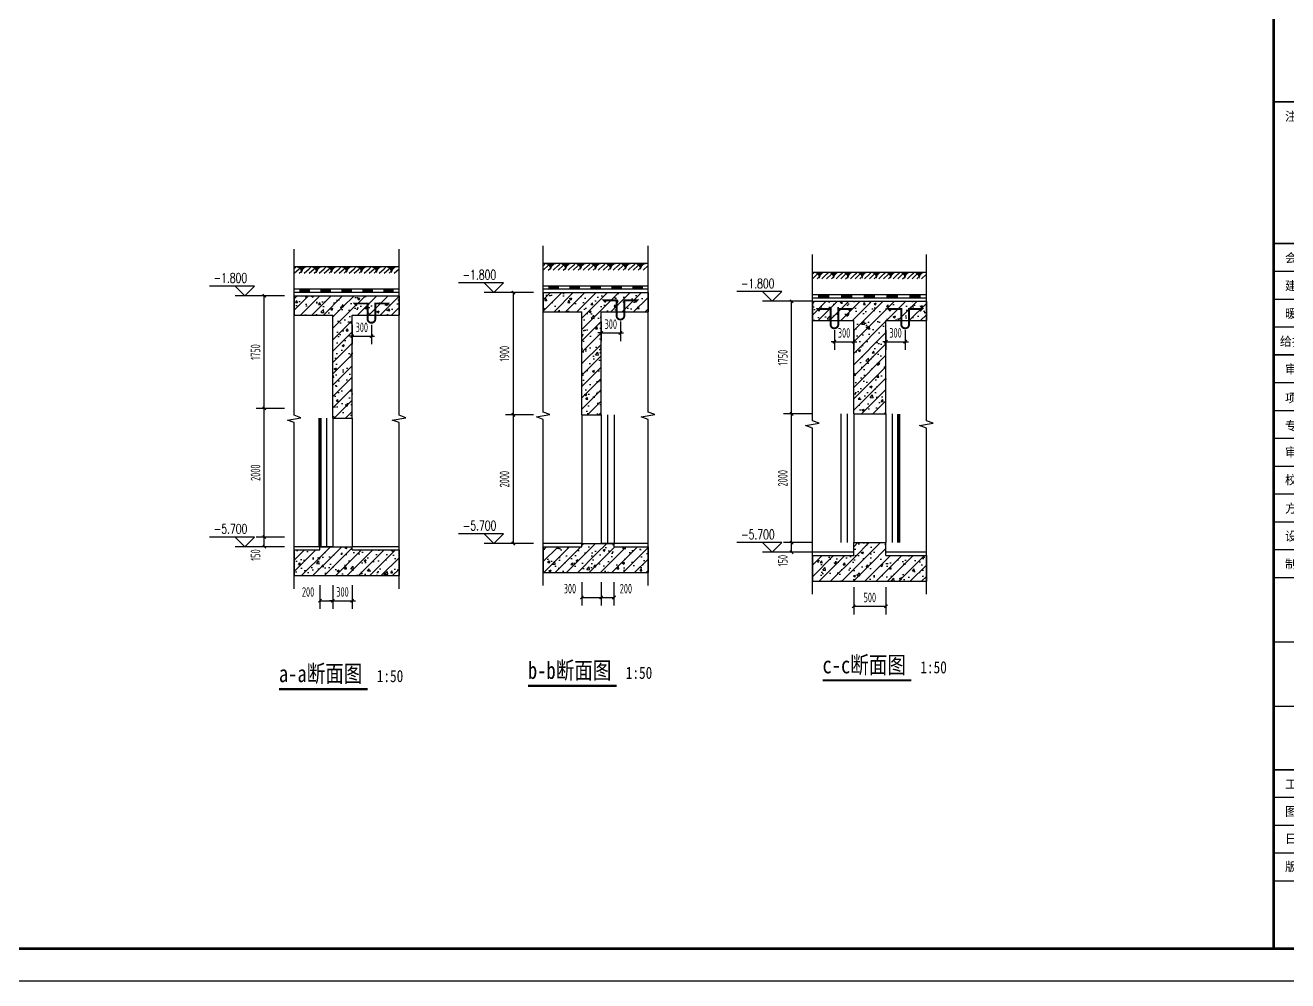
# Model space of a CAD drawing. Extents: x -473190 to 2138458, y -81875 to 2633646.
# Drawn here: x 1325107 to 1344730, y -81875 to -67025 of the extents above; entities that cross this region are included whole.
import ezdxf

# ---------------------------------------------------------------- set-up
doc = ezdxf.new("R2010")
doc.units = 0
doc.header["$LTSCALE"] = 1000
for name, color, linetype in [('A-面层', 151, 'Continuous'), ('A_PLAN_DETAIL_zx', 41, 'Continuous'), ('DIM_SYMB', 3, 'Continuous'), ('ECA_TK', 7, 'Continuous'), ('PUB_DIM', 3, 'Continuous'), ('PUB_HATCH', 8, 'Continuous'), ('PUB_TEXT', 7, 'Continuous'), ('RF-M', 4, 'Continuous'), ('RF-QT', 30, 'Continuous'), ('SURFACE', 6, 'Continuous'), ('tk', 7, 'Continuous'), ('TWT_DIM', 3, 'Continuous')]:
    doc.layers.add(name, color=color, linetype=linetype)
doc.styles.add('_TCH_DIM', font='SIMPLEX', dxfattribs={"bigfont": 'GBCBIG'})
doc.styles.add('_TCH_DIM_T3', font='tssdeng.shx', dxfattribs={"width": 0.564706, "bigfont": '@@@tssdchn.shx'})
doc.styles.add('SUNTXT', font='', dxfattribs={"height": 2.5})
doc.styles.add('TYDG_01', font='', dxfattribs={"width": 0.8})
doc.styles.get('SUNTXT').set_extended_font_data('SimSun')
doc.styles.get('TYDG_01').set_extended_font_data('SimSun')
doc.dimstyles.new('_TWT_ARCH&&50', dxfattribs={"dimtxt": 148.75, "dimasz": 50, "dimexe": 125, "dimexo": 150, "dimgap": 63.125, "dimtad": 1, "dimdec": 0, "dimzin": 0, "dimdsep": 46, "dimtxsty": '_TCH_DIM_T3', "dimblk": 'ARCHTICK', "dimcen": 0.09, "dimclrt": 7, "dimazin": 2, "dimtfac": 1, "dimtdec": 0, "dimtix": 1, "dimtmove": 2, "dimatfit": 3, "dimfxl": 0, "dimtolj": 1, "dimtzin": 0, "dimarcsym": 0})
pattern_1 = [(45, (-477544.96, -71625.69), (-88.388348, 88.388348), []), (50, (-477544.96, -71625.7), (358.63009, -31.376067), [37.5, -412.5]), (355, (-477544.96, -71625.7), (-69.37567, 376.09607), [30, -330]), (100.4514, (-477515.08, -71628.3), (289.25469, 344.71977), [31.870095, -350.571056]), (46.1842, (-477544.96, -71525.7), (533.62052, -82.75951), [56.25, -618.75]), (96.6356, (-477500.5, -71532.6), (467.33135, 487.05894), [47.80514, -525.8565]), (351.1842, (-477544.96, -71525.7), (467.33097, 487.0593), [45, -495]), (21, (-477494.96, -71550.7), (298.453526, -201.309445), [37.5, -412.5]), (326, (-477494.96, -71550.7), (121.657666, 362.57502), [30, -330]), (71.4514, (-477470.1, -71567.47), (420.111314, 161.26525), [31.870095, -350.571056]), (37.5, (-477544.96, -71625.69), (6.079928, 166.446927), [0, -326, 0, -335, 0, -331.25]), (7.5, (-477544.96, -71625.69), (131.534769, 197.205856), [0, -191, 0, -318.5, 0, -126.25]), (327.5, (-477656.46, -71625.69), (266.911218, -11.277436), [0, -125, 0, -390, 0, -517.5]), (317.5, (-477706.46, -71625.7), (291.593085, 50.05249), [0, -162.5, 0, -259, 0, -367.5])]

# ---------------------------------------------------------------- blocks, each defined once
blk = doc.blocks.new('10B_A1E图框')
blk.add_line((765, 184), (765, 584))
blk.add_line((765, 184), (765, 584))
blk.add_line((765, 184), (765, 584))
at = {"layer": 'ECA_TK'}
for p, q in [((765, 220.51), (831, 220.51)), ((765, 211.86), (831, 211.86)), ((765, 203.21), (831, 203.21)), ((765, 185.91), (831, 185.91)), ((765, 177.26), (831, 177.26)), ((765, 168.61), (831, 168.61)), ((765, 159.96), (831, 159.96)), ((765, 151.31), (831, 151.31)), ((765, 142.66), (831, 142.66)), ((765, 134.01), (831, 134.01)), ((765, 125.36), (831, 125.36)), ((765, 105.36), (831, 105.36)), ((765, 85.36), (831, 85.36)), ((831, 56.92), (765, 56.92)), ((831, 48.27), (765, 48.27)), ((831, 39.62), (765, 39.62)), ((831, 30.97), (765, 30.97))]:
    blk.add_line(p, q, dxfattribs=at)
blk.add_lwpolyline([(0, 0), (841, 0), (841, 594), (0, 594)], close=True, dxfattribs=at)
at = {"layer": 'ECA_TK', "const_width": 0.8}
blk.add_lwpolyline([(831, 10), (831, 584), (18, 584), (18, 10)], close=True, dxfattribs=at)
at = {"layer": 'ECA_TK'}
for points, const_width in [([(765, 10), (765, 584)], 0.8), ([(765, 273.16), (831, 273.16)], 0.5), ([(765, 229.16), (831, 229.16)], 0.5), ([(765, 194.56), (831, 194.56)], 0.5), ([(831, 65.57), (765, 65.57)], 0.5)]:
    blk.add_lwpolyline(points, dxfattribs=dict(at, const_width=const_width))
at = {"layer": 'ECA_TK', "linetype": 'Continuous', "style": 'SUNTXT'}
for s, height, p in [('注册建筑师/注册结构师   资质章', 2.7342, (768.5, 267.3)), ('会签', 2.734, (768.5, 223.3)), ('建筑', 2.734, (768.5, 214.65)), ('暖通', 2.734, (768.5, 206)), ('给排水', 2.734, (766.9, 197.35)), ('审    定', 2.734, (768.5, 188.7)), ('项目负责', 2.734, (768.5, 179.74)), ('专业负责', 2.734, (768.5, 171.09)), ('审    核', 2.734, (768.5, 162.93)), ('校    核', 2.734, (768.5, 154.28)), ('方案设计', 2.734, (768.5, 145.45)), ('设    计', 2.734, (768.5, 136.8)), ('制    图', 2.734, (768.5, 128.15)), ('工号', 2.734, (768.5, 59.71)), ('图号', 2.734, (768.5, 51.23)), ('日期', 2.734, (768.5, 42.72)), ('版本', 2.734, (768.5, 34.07))]:
    blk.add_text(s, height=height, dxfattribs=at).set_placement(p)
blk = doc.blocks.new('_ArchTick')
at = {"color": 0, "linetype": 'ByBlock', "const_width": 0.4}
blk.add_lwpolyline([(-0.5, -0.5), (0.5, 0.5)], dxfattribs=at)
blk = doc.blocks.new('*D1782')
at = {"layer": 'Defpoints', "color": 0, "transparency": 16777216}
for p in [(1338484, -71615), (1338784, -71615), (1338784, -71943)]:
    blk.add_point(p, dxfattribs=at)
at = {"layer": 'TWT_DIM', "color": 0, "lineweight": -2, "transparency": 16777216}
for p, q in [((1338484, -71765), (1338484, -72068)), ((1338784, -71765), (1338784, -72068)), ((1338484, -71943), (1338434, -71943)), ((1338484, -71943), (1338784, -71943)), ((1338784, -71943), (1338834, -71943))]:
    blk.add_line(p, q, dxfattribs=at)
at = {"layer": 'TWT_DIM', "color": 0, "lineweight": -2, "transparency": 16777216, "xscale": 50, "yscale": 50, "zscale": 50}
blk.add_blockref('_ArchTick', (1338484, -71943), dxfattribs=at)
at = {"layer": 'TWT_DIM', "color": 0, "lineweight": -2, "transparency": 16777216, "xscale": 50, "yscale": 50, "zscale": 50, "rotation": 180}
blk.add_blockref('_ArchTick', (1338784, -71943), dxfattribs=at)
at = {"layer": 'TWT_DIM', "color": 7, "transparency": 16777216, "insert": (1338634, -71806), "char_height": 148.8, "attachment_point": 5, "style": '_TCH_DIM_T3'}
blk.add_mtext('\\A1;300', dxfattribs=at)
blk = doc.blocks.new('*D2399')
at = {"layer": 'Defpoints', "color": 0, "transparency": 16777216}
for p in [(1337984, -75609), (1338484, -75609), (1338484, -76055)]:
    blk.add_point(p, dxfattribs=at)
at = {"layer": 'TWT_DIM', "color": 0, "lineweight": -2, "transparency": 16777216}
for p, q in [((1337984, -75759), (1337984, -76180)), ((1338484, -75759), (1338484, -76180)), ((1337984, -76055), (1338484, -76055))]:
    blk.add_line(p, q, dxfattribs=at)
at = {"layer": 'TWT_DIM', "color": 0, "lineweight": -2, "transparency": 16777216, "xscale": 50, "yscale": 50, "zscale": 50, "rotation": 180}
blk.add_blockref('_ArchTick', (1337984, -76055), dxfattribs=at)
at = {"layer": 'TWT_DIM', "color": 0, "lineweight": -2, "transparency": 16777216, "xscale": 50, "yscale": 50, "zscale": 50}
blk.add_blockref('_ArchTick', (1338484, -76055), dxfattribs=at)
at = {"layer": 'TWT_DIM', "color": 7, "transparency": 16777216, "insert": (1338234, -75918), "char_height": 148.8, "attachment_point": 5, "style": '_TCH_DIM_T3'}
blk.add_mtext('\\A1;500', dxfattribs=at)
blk = doc.blocks.new('*D2400')
at = {"layer": 'Defpoints', "color": 0, "transparency": 16777216}
for p in [(1337019, -75065), (1337484, -75065), (1337484, -75215)]:
    blk.add_point(p, dxfattribs=at)
at = {"layer": 'TWT_DIM', "color": 0, "lineweight": -2, "transparency": 16777216}
for p, q in [((1337334, -75065), (1336894, -75065)), ((1337019, -75215), (1337019, -75065)), ((1337334, -75215), (1336894, -75215))]:
    blk.add_line(p, q, dxfattribs=at)
at = {"layer": 'TWT_DIM', "color": 0, "lineweight": -2, "transparency": 16777216, "xscale": 50, "yscale": 50, "zscale": 50}
for p, rotation in [((1337019, -75065), 90), ((1337019, -75215), 270)]:
    blk.add_blockref('_ArchTick', p, dxfattribs=dict(at, rotation=rotation))
at = {"layer": 'TWT_DIM', "color": 7, "transparency": 16777216, "insert": (1336882, -75346), "char_height": 148.8, "attachment_point": 5, "rotation": 90, "style": '_TCH_DIM_T3'}
blk.add_mtext('\\A1;150', dxfattribs=at)
blk = doc.blocks.new('*D2401')
at = {"layer": 'Defpoints', "color": 0, "transparency": 16777216}
for p in [(1337019, -73065), (1337484, -73065), (1337484, -75065)]:
    blk.add_point(p, dxfattribs=at)
at = {"layer": 'TWT_DIM', "color": 0, "lineweight": -2, "transparency": 16777216}
for p, q in [((1337334, -73065), (1336894, -73065)), ((1337019, -75065), (1337019, -73065)), ((1337334, -75065), (1336894, -75065))]:
    blk.add_line(p, q, dxfattribs=at)
at = {"layer": 'TWT_DIM', "color": 0, "lineweight": -2, "transparency": 16777216, "xscale": 50, "yscale": 50, "zscale": 50}
for p, rotation in [((1337019, -73065), 90), ((1337019, -75065), 270)]:
    blk.add_blockref('_ArchTick', p, dxfattribs=dict(at, rotation=rotation))
at = {"layer": 'TWT_DIM', "color": 7, "transparency": 16777216, "insert": (1336882, -74065), "char_height": 148.8, "attachment_point": 5, "rotation": 90, "style": '_TCH_DIM_T3'}
blk.add_mtext('\\A1;2000', dxfattribs=at)
blk = doc.blocks.new('*D2402')
at = {"layer": 'Defpoints', "color": 0, "transparency": 16777216}
for p in [(1337019, -71315), (1337484, -71315), (1337484, -73065)]:
    blk.add_point(p, dxfattribs=at)
at = {"layer": 'TWT_DIM', "color": 0, "lineweight": -2, "transparency": 16777216}
for p, q in [((1337334, -71315), (1336894, -71315)), ((1337019, -73065), (1337019, -71315)), ((1337334, -73065), (1336894, -73065))]:
    blk.add_line(p, q, dxfattribs=at)
at = {"layer": 'TWT_DIM', "color": 0, "lineweight": -2, "transparency": 16777216, "xscale": 50, "yscale": 50, "zscale": 50}
for p, rotation in [((1337019, -71315), 90), ((1337019, -73065), 270)]:
    blk.add_blockref('_ArchTick', p, dxfattribs=dict(at, rotation=rotation))
at = {"layer": 'TWT_DIM', "color": 7, "transparency": 16777216, "insert": (1336882, -72190), "char_height": 148.8, "attachment_point": 5, "rotation": 90, "style": '_TCH_DIM_T3'}
blk.add_mtext('\\A1;1750', dxfattribs=at)
blk = doc.blocks.new('*D2403')
at = {"layer": 'Defpoints', "color": 0, "transparency": 16777216}
for p in [(1337684, -71615), (1337984, -71615), (1337984, -71943)]:
    blk.add_point(p, dxfattribs=at)
at = {"layer": 'TWT_DIM', "color": 0, "lineweight": -2, "transparency": 16777216}
for p, q in [((1337684, -71765), (1337684, -72068)), ((1337984, -71765), (1337984, -72068)), ((1337684, -71943), (1337634, -71943)), ((1337684, -71943), (1337984, -71943)), ((1337984, -71943), (1338034, -71943))]:
    blk.add_line(p, q, dxfattribs=at)
at = {"layer": 'TWT_DIM', "color": 0, "lineweight": -2, "transparency": 16777216, "xscale": 50, "yscale": 50, "zscale": 50}
blk.add_blockref('_ArchTick', (1337684, -71943), dxfattribs=at)
at = {"layer": 'TWT_DIM', "color": 0, "lineweight": -2, "transparency": 16777216, "xscale": 50, "yscale": 50, "zscale": 50, "rotation": 180}
blk.add_blockref('_ArchTick', (1337984, -71943), dxfattribs=at)
at = {"layer": 'TWT_DIM', "color": 7, "transparency": 16777216, "insert": (1337834, -71806), "char_height": 148.8, "attachment_point": 5, "style": '_TCH_DIM_T3'}
blk.add_mtext('\\A1;300', dxfattribs=at)
blk = doc.blocks.new('*D2404')
at = {"layer": 'Defpoints', "color": 0, "transparency": 16777216}
for p in [(1333758, -75529), (1334058, -75529), (1334058, -75919)]:
    blk.add_point(p, dxfattribs=at)
at = {"layer": 'TWT_DIM', "color": 0, "lineweight": -2, "transparency": 16777216}
for p, q in [((1333758, -75679), (1333758, -76044)), ((1334058, -75679), (1334058, -76044)), ((1333758, -75919), (1334058, -75919))]:
    blk.add_line(p, q, dxfattribs=at)
at = {"layer": 'TWT_DIM', "color": 0, "lineweight": -2, "transparency": 16777216, "xscale": 50, "yscale": 50, "zscale": 50, "rotation": 180}
blk.add_blockref('_ArchTick', (1333758, -75919), dxfattribs=at)
at = {"layer": 'TWT_DIM', "color": 0, "lineweight": -2, "transparency": 16777216, "xscale": 50, "yscale": 50, "zscale": 50}
blk.add_blockref('_ArchTick', (1334058, -75919), dxfattribs=at)
at = {"layer": 'TWT_DIM', "color": 7, "transparency": 16777216, "insert": (1333573, -75781), "char_height": 148.8, "attachment_point": 5, "style": '_TCH_DIM_T3'}
blk.add_mtext('\\A1;300', dxfattribs=at)
blk = doc.blocks.new('*D2405')
at = {"layer": 'Defpoints', "color": 0, "transparency": 16777216}
for p in [(1334058, -75529), (1334258, -75529), (1334258, -75919)]:
    blk.add_point(p, dxfattribs=at)
at = {"layer": 'TWT_DIM', "color": 0, "lineweight": -2, "transparency": 16777216}
for p, q in [((1334058, -75679), (1334058, -76044)), ((1334258, -75679), (1334258, -76044)), ((1334058, -75919), (1334258, -75919))]:
    blk.add_line(p, q, dxfattribs=at)
at = {"layer": 'TWT_DIM', "color": 0, "lineweight": -2, "transparency": 16777216, "xscale": 50, "yscale": 50, "zscale": 50, "rotation": 180}
blk.add_blockref('_ArchTick', (1334058, -75919), dxfattribs=at)
at = {"layer": 'TWT_DIM', "color": 0, "lineweight": -2, "transparency": 16777216, "xscale": 50, "yscale": 50, "zscale": 50}
blk.add_blockref('_ArchTick', (1334258, -75919), dxfattribs=at)
at = {"layer": 'TWT_DIM', "color": 7, "transparency": 16777216, "insert": (1334443, -75781), "char_height": 148.8, "attachment_point": 5, "style": '_TCH_DIM_T3'}
blk.add_mtext('\\A1;200', dxfattribs=at)
blk = doc.blocks.new('*D2406')
at = {"layer": 'Defpoints', "color": 0, "transparency": 16777216}
for p in [(1332694, -73079), (1333158, -73079), (1333158, -75079)]:
    blk.add_point(p, dxfattribs=at)
at = {"layer": 'TWT_DIM', "color": 0, "lineweight": -2, "transparency": 16777216}
for p, q in [((1333008, -73079), (1332569, -73079)), ((1332694, -75079), (1332694, -73079)), ((1333008, -75079), (1332569, -75079))]:
    blk.add_line(p, q, dxfattribs=at)
at = {"layer": 'TWT_DIM', "color": 0, "lineweight": -2, "transparency": 16777216, "xscale": 50, "yscale": 50, "zscale": 50}
for p, rotation in [((1332694, -73079), 90), ((1332694, -75079), 270)]:
    blk.add_blockref('_ArchTick', p, dxfattribs=dict(at, rotation=rotation))
at = {"layer": 'TWT_DIM', "color": 7, "transparency": 16777216, "insert": (1332556, -74079), "char_height": 148.8, "attachment_point": 5, "rotation": 90, "style": '_TCH_DIM_T3'}
blk.add_mtext('\\A1;2000', dxfattribs=at)
blk = doc.blocks.new('*D2407')
at = {"layer": 'Defpoints', "color": 0, "transparency": 16777216}
for p in [(1332694, -71179), (1333158, -71179), (1333158, -73079)]:
    blk.add_point(p, dxfattribs=at)
at = {"layer": 'TWT_DIM', "color": 0, "lineweight": -2, "transparency": 16777216}
for p, q in [((1333008, -71179), (1332569, -71179)), ((1332694, -73079), (1332694, -71179)), ((1333008, -73079), (1332569, -73079))]:
    blk.add_line(p, q, dxfattribs=at)
at = {"layer": 'TWT_DIM', "color": 0, "lineweight": -2, "transparency": 16777216, "xscale": 50, "yscale": 50, "zscale": 50}
for p, rotation in [((1332694, -71179), 90), ((1332694, -73079), 270)]:
    blk.add_blockref('_ArchTick', p, dxfattribs=dict(at, rotation=rotation))
at = {"layer": 'TWT_DIM', "color": 7, "transparency": 16777216, "insert": (1332556, -72129), "char_height": 148.8, "attachment_point": 5, "rotation": 90, "style": '_TCH_DIM_T3'}
blk.add_mtext('\\A1;1900', dxfattribs=at)
blk = doc.blocks.new('*D2408')
at = {"layer": 'Defpoints', "color": 0, "transparency": 16777216}
for p in [(1334058, -71479), (1334358, -71479), (1334358, -71807)]:
    blk.add_point(p, dxfattribs=at)
at = {"layer": 'TWT_DIM', "color": 0, "lineweight": -2, "transparency": 16777216}
for p, q in [((1334058, -71807), (1334008, -71807)), ((1334058, -71629), (1334058, -71932)), ((1334058, -71807), (1334358, -71807)), ((1334358, -71629), (1334358, -71932)), ((1334358, -71807), (1334408, -71807))]:
    blk.add_line(p, q, dxfattribs=at)
at = {"layer": 'TWT_DIM', "color": 0, "lineweight": -2, "transparency": 16777216, "xscale": 50, "yscale": 50, "zscale": 50}
blk.add_blockref('_ArchTick', (1334058, -71807), dxfattribs=at)
at = {"layer": 'TWT_DIM', "color": 0, "lineweight": -2, "transparency": 16777216, "xscale": 50, "yscale": 50, "zscale": 50, "rotation": 180}
blk.add_blockref('_ArchTick', (1334358, -71807), dxfattribs=at)
at = {"layer": 'TWT_DIM', "color": 7, "transparency": 16777216, "insert": (1334208, -71670), "char_height": 148.8, "attachment_point": 5, "style": '_TCH_DIM_T3'}
blk.add_mtext('\\A1;300', dxfattribs=at)
blk = doc.blocks.new('*D2409')
at = {"layer": 'Defpoints', "color": 0, "transparency": 16777216}
for p in [(1329688, -75579), (1329888, -75579), (1329888, -75969)]:
    blk.add_point(p, dxfattribs=at)
at = {"layer": 'TWT_DIM', "color": 0, "lineweight": -2, "transparency": 16777216}
for p, q in [((1329688, -75729), (1329688, -76094)), ((1329888, -75729), (1329888, -76094)), ((1329688, -75969), (1329888, -75969))]:
    blk.add_line(p, q, dxfattribs=at)
at = {"layer": 'TWT_DIM', "color": 0, "lineweight": -2, "transparency": 16777216, "xscale": 50, "yscale": 50, "zscale": 50, "rotation": 180}
blk.add_blockref('_ArchTick', (1329688, -75969), dxfattribs=at)
at = {"layer": 'TWT_DIM', "color": 0, "lineweight": -2, "transparency": 16777216, "xscale": 50, "yscale": 50, "zscale": 50}
blk.add_blockref('_ArchTick', (1329888, -75969), dxfattribs=at)
at = {"layer": 'TWT_DIM', "color": 7, "transparency": 16777216, "insert": (1329503, -75832), "char_height": 148.8, "attachment_point": 5, "style": '_TCH_DIM_T3'}
blk.add_mtext('\\A1;200', dxfattribs=at)
blk = doc.blocks.new('*D2410')
at = {"layer": 'Defpoints', "color": 0, "transparency": 16777216}
for p in [(1329888, -75579), (1330188, -75579), (1330188, -75969)]:
    blk.add_point(p, dxfattribs=at)
at = {"layer": 'TWT_DIM', "color": 0, "lineweight": -2, "transparency": 16777216}
for p, q in [((1329888, -75729), (1329888, -76094)), ((1330188, -75729), (1330188, -76094)), ((1329888, -75969), (1329838, -75969)), ((1329888, -75969), (1330188, -75969)), ((1330188, -75969), (1330238, -75969))]:
    blk.add_line(p, q, dxfattribs=at)
at = {"layer": 'TWT_DIM', "color": 0, "lineweight": -2, "transparency": 16777216, "xscale": 50, "yscale": 50, "zscale": 50}
blk.add_blockref('_ArchTick', (1329888, -75969), dxfattribs=at)
at = {"layer": 'TWT_DIM', "color": 0, "lineweight": -2, "transparency": 16777216, "xscale": 50, "yscale": 50, "zscale": 50, "rotation": 180}
blk.add_blockref('_ArchTick', (1330188, -75969), dxfattribs=at)
at = {"layer": 'TWT_DIM', "color": 7, "transparency": 16777216, "insert": (1330038, -75832), "char_height": 148.8, "attachment_point": 5, "style": '_TCH_DIM_T3'}
blk.add_mtext('\\A1;300', dxfattribs=at)
blk = doc.blocks.new('*D2411')
at = {"layer": 'Defpoints', "color": 0, "transparency": 16777216}
for p in [(1328823, -74979), (1329288, -74979), (1329288, -75129)]:
    blk.add_point(p, dxfattribs=at)
at = {"layer": 'TWT_DIM', "color": 0, "lineweight": -2, "transparency": 16777216}
for p, q in [((1329138, -74979), (1328698, -74979)), ((1329138, -75129), (1328698, -75129)), ((1328823, -75129), (1328823, -74979))]:
    blk.add_line(p, q, dxfattribs=at)
at = {"layer": 'TWT_DIM', "color": 0, "lineweight": -2, "transparency": 16777216, "xscale": 50, "yscale": 50, "zscale": 50}
for p, rotation in [((1328823, -74979), 90), ((1328823, -75129), 270)]:
    blk.add_blockref('_ArchTick', p, dxfattribs=dict(at, rotation=rotation))
at = {"layer": 'TWT_DIM', "color": 7, "transparency": 16777216, "insert": (1328686, -75259), "char_height": 148.8, "attachment_point": 5, "rotation": 90, "style": '_TCH_DIM_T3'}
blk.add_mtext('\\A1;150', dxfattribs=at)
blk = doc.blocks.new('*D2412')
at = {"layer": 'Defpoints', "color": 0, "transparency": 16777216}
for p in [(1328823, -72979), (1329288, -72979), (1329288, -74979)]:
    blk.add_point(p, dxfattribs=at)
at = {"layer": 'TWT_DIM', "color": 0, "lineweight": -2, "transparency": 16777216}
for p, q in [((1329138, -72979), (1328698, -72979)), ((1328823, -74979), (1328823, -72979)), ((1329138, -74979), (1328698, -74979))]:
    blk.add_line(p, q, dxfattribs=at)
at = {"layer": 'TWT_DIM', "color": 0, "lineweight": -2, "transparency": 16777216, "xscale": 50, "yscale": 50, "zscale": 50}
for p, rotation in [((1328823, -72979), 90), ((1328823, -74979), 270)]:
    blk.add_blockref('_ArchTick', p, dxfattribs=dict(at, rotation=rotation))
at = {"layer": 'TWT_DIM', "color": 7, "transparency": 16777216, "insert": (1328686, -73979), "char_height": 148.8, "attachment_point": 5, "rotation": 90, "style": '_TCH_DIM_T3'}
blk.add_mtext('\\A1;2000', dxfattribs=at)
blk = doc.blocks.new('*D2413')
at = {"layer": 'Defpoints', "color": 0, "transparency": 16777216}
for p in [(1328823, -71229), (1329288, -71229), (1329288, -72979)]:
    blk.add_point(p, dxfattribs=at)
at = {"layer": 'TWT_DIM', "color": 0, "lineweight": -2, "transparency": 16777216}
for p, q in [((1329138, -71229), (1328698, -71229)), ((1328823, -72979), (1328823, -71229)), ((1329138, -72979), (1328698, -72979))]:
    blk.add_line(p, q, dxfattribs=at)
at = {"layer": 'TWT_DIM', "color": 0, "lineweight": -2, "transparency": 16777216, "xscale": 50, "yscale": 50, "zscale": 50}
for p, rotation in [((1328823, -71229), 90), ((1328823, -72979), 270)]:
    blk.add_blockref('_ArchTick', p, dxfattribs=dict(at, rotation=rotation))
at = {"layer": 'TWT_DIM', "color": 7, "transparency": 16777216, "insert": (1328686, -72104), "char_height": 148.8, "attachment_point": 5, "rotation": 90, "style": '_TCH_DIM_T3'}
blk.add_mtext('\\A1;1750', dxfattribs=at)
blk = doc.blocks.new('*D2414')
at = {"layer": 'Defpoints', "color": 0, "transparency": 16777216}
for p in [(1330188, -71529), (1330488, -71529), (1330488, -71857)]:
    blk.add_point(p, dxfattribs=at)
at = {"layer": 'TWT_DIM', "color": 0, "lineweight": -2, "transparency": 16777216}
for p, q in [((1330188, -71679), (1330188, -71982)), ((1330488, -71679), (1330488, -71982)), ((1330188, -71857), (1330138, -71857)), ((1330188, -71857), (1330488, -71857)), ((1330488, -71857), (1330538, -71857))]:
    blk.add_line(p, q, dxfattribs=at)
at = {"layer": 'TWT_DIM', "color": 0, "lineweight": -2, "transparency": 16777216, "xscale": 50, "yscale": 50, "zscale": 50}
blk.add_blockref('_ArchTick', (1330188, -71857), dxfattribs=at)
at = {"layer": 'TWT_DIM', "color": 0, "lineweight": -2, "transparency": 16777216, "xscale": 50, "yscale": 50, "zscale": 50, "rotation": 180}
blk.add_blockref('_ArchTick', (1330488, -71857), dxfattribs=at)
at = {"layer": 'TWT_DIM', "color": 7, "transparency": 16777216, "insert": (1330338, -71720), "char_height": 148.8, "attachment_point": 5, "style": '_TCH_DIM_T3'}
blk.add_mtext('\\A1;300', dxfattribs=at)
blk = doc.blocks.new('$LinePat$自然土壤')
at = {"color": 0}
for p, q in [((0, -90), (71, -19)), ((0, -300), (211, -89)), ((210, -300), (286, -224)), ((420, -300), (630, -90))]:
    blk.add_line(p, q, dxfattribs=at)
for points in [[(0, 0), (630, 0), (168, -45), (462, -45)], [(168, -45), (462, -45), (252, -132), (378, -132)], [(252, -132), (378, -132), (315, -300)]]:
    blk.add_solid(points, dxfattribs=at)
blk = doc.blocks.new('$LinePat$防水层2')
at = {"color": 0}
blk.add_line((0, 0), (600, 0), dxfattribs=at)
blk.add_solid([(150, 0), (450, 0), (150, -100), (450, -100)], dxfattribs=at)

msp = doc.modelspace()

# ---------------------------------------------------------------- hatches: boundary and pattern name
at = {"layer": 'PUB_HATCH'}
h = msp.add_hatch(dxfattribs=at)
h.set_pattern_fill('钢筋混凝土', color=256, scale=50, style=0)
h.set_pattern_definition(pattern_1)
h.paths.add_polyline_path([(1329287.7, -71528.7), (1329887.7, -71528.7), (1330037.7, -71428.7), (1330037.7, -71228.7), (1329287.7, -71228.7)])
h = msp.add_hatch(dxfattribs=at)
h.set_pattern_fill('钢筋混凝土', color=256, scale=50, style=0)
h.set_pattern_definition(pattern_1)
h.paths.add_polyline_path([(1330037.7, -71428.7), (1330187.7, -71528.7), (1330917.3, -71528.7), (1330917.3, -71228.7), (1330037.7, -71228.7)])
h = msp.add_hatch(dxfattribs=at)
h.set_pattern_fill('钢筋混凝土', color=256, scale=50, style=0)
h.set_pattern_definition(pattern_1)
h.paths.add_polyline_path([(1333158.1, -71478.6), (1333758.1, -71478.6), (1333958.1, -71378.6), (1334058.1, -71178.6), (1333158.1, -71178.6)])
h = msp.add_hatch(dxfattribs=at)
h.set_pattern_fill('钢筋混凝土', color=256, scale=50, style=0)
h.set_pattern_definition(pattern_1)
h.paths.add_polyline_path([(1333958.1, -71378.6), (1334058.1, -71478.6), (1334787.7, -71478.6), (1334787.7, -71178.6), (1334058.1, -71178.6)])
h = msp.add_hatch(dxfattribs=at)
h.set_pattern_fill('钢筋混凝土', color=256, scale=50, style=0)
h.set_pattern_definition(pattern_1)
h.paths.add_polyline_path([(1330187.7, -73128.7), (1330187.7, -71528.7), (1330037.7, -71428.7), (1329887.7, -71528.7), (1329887.7, -73128.7)])
h = msp.add_hatch(dxfattribs=at)
h.set_pattern_fill('钢筋混凝土', color=256, scale=50, style=0)
h.set_pattern_definition(pattern_1)
h.paths.add_polyline_path([(1334058.1, -73078.6), (1334058.1, -71478.6), (1333958.1, -71378.6), (1333758.1, -71478.6), (1333758.1, -73078.6)])
h = msp.add_hatch(dxfattribs=at)
h.set_pattern_fill('钢筋混凝土', color=256, scale=50, style=0)
h.set_pattern_definition(pattern_1)
h.paths.add_polyline_path([(1337341.5, -71614.8), (1337984, -71614.8), (1338234, -71514.8), (1338234, -71314.8), (1337341.5, -71314.8)])
h = msp.add_hatch(dxfattribs=at)
h.set_pattern_fill('钢筋混凝土', color=256, scale=50, style=0)
h.set_pattern_definition(pattern_1)
h.paths.add_polyline_path([(1338234, -71514.8), (1338484, -71614.8), (1339113.6, -71614.8), (1339113.6, -71314.8), (1338234, -71314.8)])
h = msp.add_hatch(dxfattribs=at)
h.set_pattern_fill('钢筋混凝土', color=256, scale=50, style=0)
h.set_pattern_definition(pattern_1)
h.paths.add_polyline_path([(1338484, -73064.8), (1338484, -71614.8), (1338234, -71514.8), (1337984, -71614.8), (1337984, -73064.8)])
h = msp.add_hatch(dxfattribs=at)
h.set_pattern_fill('钢筋混凝土', color=256, scale=50, style=0)
h.set_pattern_definition(pattern_1)
h.paths.add_polyline_path([(1329954.4, -75312), (1330187.7, -75178.7), (1330187.7, -75128.7), (1329687.7, -75128.7), (1329687.7, -75178.7)])
h = msp.add_hatch(dxfattribs=at)
h.set_pattern_fill('钢筋混凝土', color=256, scale=50, style=0)
h.set_pattern_definition(pattern_1)
h.paths.add_polyline_path([(1333158.1, -75528.6), (1334058.1, -75528.6), (1334024.8, -75262), (1333758.1, -75128.6), (1333158.1, -75128.6)])
h = msp.add_hatch(dxfattribs=at)
h.set_pattern_fill('钢筋混凝土', color=256, scale=50, style=0)
h.set_pattern_definition(pattern_1)
h.paths.add_polyline_path([(1334024.8, -75262), (1334258.1, -75128.6), (1334258.1, -75078.6), (1333758.1, -75078.6), (1333758.1, -75128.6)])
h = msp.add_hatch(dxfattribs=at)
h.set_pattern_fill('钢筋混凝土', color=256, scale=50, style=0)
h.set_pattern_definition(pattern_1)
h.paths.add_polyline_path([(1334024.8, -75262), (1334058.1, -75528.6), (1334787.7, -75528.6), (1334787.7, -75128.6), (1334258.1, -75128.6)])
h = msp.add_hatch(dxfattribs=at)
h.set_pattern_fill('钢筋混凝土', color=256, scale=50, style=0)
h.set_pattern_definition(pattern_1)
h.paths.add_polyline_path([(1338234, -75398.1), (1338484, -75264.8), (1338484, -75064.8), (1337984, -75064.8), (1337984, -75264.8)])
h = msp.add_hatch(dxfattribs=at)
h.set_pattern_fill('钢筋混凝土', color=256, scale=50, style=0)
h.set_pattern_definition(pattern_1)
h.paths.add_polyline_path([(1329287.7, -75578.7), (1329987.7, -75578.7), (1329954.4, -75312), (1329687.7, -75178.7), (1329287.7, -75178.7)])
h = msp.add_hatch(dxfattribs=at)
h.set_pattern_fill('钢筋混凝土', color=256, scale=50, style=0)
h.set_pattern_definition(pattern_1)
h.paths.add_polyline_path([(1329954.4, -75312), (1329987.7, -75578.7), (1330917.3, -75578.7), (1330917.3, -75178.7), (1330187.7, -75178.7)])
h = msp.add_hatch(dxfattribs=at)
h.set_pattern_fill('钢筋混凝土', color=256, scale=50, style=0)
h.set_pattern_definition(pattern_1)
h.paths.add_polyline_path([(1337341.5, -75664.8), (1338234, -75664.8), (1338234, -75398.1), (1337984, -75264.8), (1337341.5, -75264.8)])
h = msp.add_hatch(dxfattribs=at)
h.set_pattern_fill('钢筋混凝土', color=256, scale=50, style=0)
h.set_pattern_definition(pattern_1)
h.paths.add_polyline_path([(1338234, -75398.1), (1338234, -75664.8), (1339113.6, -75664.8), (1339113.6, -75264.8), (1338484, -75264.8)])

# ---------------------------------------------------------------- linework, layer by layer
at = {"layer": 'A-面层'}
for points in [[(1329887.7, -75128.7), (1329287.7, -75128.7)], [(1330917.3, -75128.7), (1330187.7, -75128.7)], [(1333758.1, -75078.6), (1333158.1, -75078.6)], [(1334787.7, -75078.6), (1334058.1, -75078.6)], [(1337984, -75214.8), (1337341.5, -75214.8)], [(1339113.6, -75214.8), (1338484, -75214.8)]]:
    msp.add_lwpolyline(points, dxfattribs=at)
at = {"layer": 'A_PLAN_DETAIL_zx', "const_width": 30}
for points in [[(1330715.5, -71381.9), (1330747.7, -71348.7), (1330547.7, -71348.7), (1330547.7, -71588.7, -1), (1330427.7, -71588.7), (1330427.7, -71348.7), (1330227.7, -71348.7), (1330259.8, -71381.9)], [(1334585.9, -71331.9), (1334618.1, -71298.6), (1334418.1, -71298.6), (1334418.1, -71538.6, -1), (1334298.1, -71538.6), (1334298.1, -71298.6), (1334098.1, -71298.6), (1334130.2, -71331.9)], [(1337911.8, -71468), (1337944, -71434.8), (1337744, -71434.8), (1337744, -71674.8, -1), (1337624, -71674.8), (1337624, -71434.8), (1337424, -71434.8), (1337456.1, -71468)], [(1339011.8, -71468), (1339044, -71434.8), (1338844, -71434.8), (1338844, -71674.8, -1), (1338724, -71674.8), (1338724, -71434.8), (1338524, -71434.8), (1338556.1, -71468)]]:
    msp.add_lwpolyline(points, format="xyb", dxfattribs=at)
at = {"layer": 'DIM_SYMB'}
for points in [[(1329287.7, -75782.9), (1329287.7, -73199.4), (1329182.7, -73161.2), (1329392.7, -73124.2), (1329287.7, -73086.9), (1329287.7, -70503.5)], [(1330917.3, -75782.9), (1330917.3, -73199.4), (1330812.3, -73161.2), (1331022.3, -73124.2), (1330917.3, -73086.9), (1330917.3, -70503.5)], [(1333158.1, -75732.8), (1333158.1, -73149.4), (1333053.1, -73111.2), (1333263.1, -73074.1), (1333158.1, -73036.9), (1333158.1, -70453.4)], [(1334787.7, -75732.8), (1334787.7, -73149.4), (1334682.7, -73111.2), (1334892.7, -73074.1), (1334787.7, -73036.9), (1334787.7, -70453.4)], [(1337341.5, -75869), (1337341.5, -73285.5), (1337236.5, -73247.3), (1337446.5, -73210.3), (1337341.5, -73173), (1337341.5, -70589.6)], [(1339113.6, -75869), (1339113.6, -73285.5), (1339008.6, -73247.3), (1339218.6, -73210.3), (1339113.6, -73173), (1339113.6, -70589.6)]]:
    msp.add_lwpolyline(points, dxfattribs=at)
at = {"layer": 'DIM_SYMB', "lineweight": -3, "const_width": 35}
for points in [[(1332920.3, -77291.5), (1334301.7, -77291.5)], [(1337498.8, -77205.4), (1338880.2, -77205.4)], [(1329049.9, -77341.6), (1330431.3, -77341.6)]]:
    msp.add_lwpolyline(points, dxfattribs=at)
at = {"layer": 'PUB_DIM'}
for p, q in [((1332540.2, -71028.6), (1331840.2, -71028.6)), ((1332390.2, -71178.6), (1332240.2, -71028.6)), ((1332390.2, -71178.6), (1332540.2, -71028.6)), ((1328669.8, -71078.7), (1327969.8, -71078.7)), ((1328519.8, -71228.7), (1328369.8, -71078.7)), ((1328869.8, -71228.7), (1328369.8, -71228.7)), ((1328519.8, -71228.7), (1328669.8, -71078.7)), ((1332740.2, -71178.6), (1332240.2, -71178.6)), ((1336866, -71164.8), (1336166, -71164.8)), ((1336716, -71314.8), (1336566, -71164.8)), ((1336716, -71314.8), (1336866, -71164.8)), ((1337066, -71314.8), (1336566, -71314.8)), ((1332540.2, -74928.6), (1331840.2, -74928.6)), ((1332390.2, -75078.6), (1332240.2, -74928.6)), ((1332390.2, -75078.6), (1332540.2, -74928.6)), ((1328669.8, -74978.7), (1327969.8, -74978.7)), ((1328519.8, -75128.7), (1328369.8, -74978.7)), ((1328869.8, -75128.7), (1328369.8, -75128.7)), ((1328519.8, -75128.7), (1328669.8, -74978.7)), ((1332740.2, -75078.6), (1332240.2, -75078.6)), ((1336866, -75064.8), (1336166, -75064.8)), ((1336716, -75214.8), (1336566, -75064.8)), ((1336716, -75214.8), (1336866, -75064.8)), ((1337066, -75214.8), (1336566, -75214.8))]:
    msp.add_line(p, q, dxfattribs=at)
at = {"layer": 'RF-M'}
for p, q in [((1329687.7, -73128.7), (1329687.7, -75128.7)), ((1329787.7, -73128.7), (1329787.7, -75128.7)), ((1329887.7, -73128.7), (1329887.7, -75128.7)), ((1330187.7, -73128.7), (1330187.7, -75128.7)), ((1333758.1, -73078.6), (1333758.1, -75078.6)), ((1334058.1, -73078.6), (1334058.1, -75078.6)), ((1334158.1, -73078.6), (1334158.1, -75078.6)), ((1334258.1, -73078.6), (1334258.1, -75078.6)), ((1337784, -73064.8), (1337784, -75064.8)), ((1337884, -73064.8), (1337884, -75064.8)), ((1337984, -73064.8), (1337984, -75064.8)), ((1338484, -73064.8), (1338484, -75064.8)), ((1338584, -73064.8), (1338584, -75064.8))]:
    msp.add_line(p, q, dxfattribs=at)
at = {"layer": 'RF-M', "const_width": 50}
for points in [[(1329687.7, -73128.7), (1329687.7, -75128.7)], [(1338684, -73064.8), (1338684, -75064.8)]]:
    msp.add_lwpolyline(points, dxfattribs=at)
at = {"layer": 'RF-QT'}
for p, q in [((1329287.7, -71228.7), (1330037.7, -71228.7)), ((1329287.7, -71228.7), (1329287.7, -71528.7)), ((1330037.7, -71228.7), (1330917.3, -71228.7)), ((1330917.3, -71228.7), (1330917.3, -71528.7)), ((1333158.1, -71178.6), (1334058.1, -71178.6)), ((1333158.1, -71178.6), (1333158.1, -71478.6)), ((1334058.1, -71178.6), (1334787.7, -71178.6)), ((1334787.7, -71178.6), (1334787.7, -71478.6)), ((1337341.5, -71314.8), (1338234, -71314.8)), ((1337341.5, -71314.8), (1337341.5, -71614.8)), ((1338234, -71314.8), (1339113.6, -71314.8)), ((1339113.6, -71314.8), (1339113.6, -71614.8)), ((1329287.7, -71528.7), (1329887.7, -71528.7)), ((1329887.7, -73128.7), (1329887.7, -71528.7)), ((1330187.7, -71528.7), (1330917.3, -71528.7)), ((1330187.7, -73128.7), (1330187.7, -71528.7)), ((1333158.1, -71478.6), (1333758.1, -71478.6)), ((1333758.1, -73078.6), (1333758.1, -71478.6)), ((1334058.1, -73078.6), (1334058.1, -71478.6)), ((1334058.1, -71478.6), (1334787.7, -71478.6)), ((1337341.5, -71614.8), (1337984, -71614.8)), ((1337984, -73064.8), (1337984, -71614.8)), ((1338484, -71614.8), (1339113.6, -71614.8)), ((1338484, -73064.8), (1338484, -71614.8)), ((1329887.7, -73128.7), (1330187.7, -73128.7)), ((1333758.1, -73078.6), (1334058.1, -73078.6)), ((1337984, -73064.8), (1338484, -73064.8)), ((1329687.7, -75178.7), (1329687.7, -75128.7)), ((1329687.7, -75128.7), (1330187.7, -75128.7)), ((1330187.7, -75178.7), (1330187.7, -75128.7)), ((1333158.1, -75128.6), (1333758.1, -75128.6)), ((1333158.1, -75128.6), (1333158.1, -75528.6)), ((1333758.1, -75128.6), (1333758.1, -75078.6)), ((1333758.1, -75078.6), (1334258.1, -75078.6)), ((1334258.1, -75128.6), (1334258.1, -75078.6)), ((1334258.1, -75128.6), (1334787.7, -75128.6)), ((1334787.7, -75128.6), (1334787.7, -75528.6)), ((1337984, -75264.8), (1337984, -75064.8)), ((1337984, -75064.8), (1338484, -75064.8)), ((1338484, -75264.8), (1338484, -75064.8)), ((1329287.7, -75178.7), (1329687.7, -75178.7)), ((1329287.7, -75178.7), (1329287.7, -75578.7)), ((1330187.7, -75178.7), (1330917.3, -75178.7)), ((1330917.3, -75178.7), (1330917.3, -75578.7)), ((1337341.5, -75264.8), (1337984, -75264.8)), ((1337341.5, -75264.8), (1337341.5, -75664.8)), ((1338484, -75264.8), (1339113.6, -75264.8)), ((1339113.6, -75264.8), (1339113.6, -75664.8)), ((1333158.1, -75528.6), (1334058.1, -75528.6)), ((1334058.1, -75528.6), (1334787.7, -75528.6)), ((1329287.7, -75578.7), (1329987.7, -75578.7)), ((1329987.7, -75578.7), (1330917.3, -75578.7)), ((1337341.5, -75664.8), (1338234, -75664.8)), ((1338234, -75664.8), (1339113.6, -75664.8))]:
    msp.add_line(p, q, dxfattribs=at)
at = {"layer": 'SURFACE'}
for p, q in [((1330917.3, -70778.7), (1329287.7, -70778.7)), ((1334787.7, -70728.6), (1333158.1, -70728.6)), ((1339113.6, -70864.8), (1337341.5, -70864.8))]:
    msp.add_line(p, q, dxfattribs=at)
for points in [[(1330917.3, -71128.7), (1329287.7, -71128.7)], [(1330917.3, -71178.7), (1329287.7, -71178.7)], [(1334787.7, -71078.6), (1333158.1, -71078.6)], [(1334787.7, -71128.6), (1333158.1, -71128.6)], [(1339113.6, -71214.8), (1337341.5, -71214.8)], [(1339113.6, -71264.8), (1337341.5, -71264.8)]]:
    msp.add_lwpolyline(points, dxfattribs=at)

# ---------------------------------------------------------------- block references
at = {"layer": 'SURFACE', "color": 8, "yscale": 0.3333333333333333, "zscale": 0.3333333333333333}
for p, xscale, rotation in [((1329287.7, -70779), 0.3695249676388078, 8.186163115859577e-12), ((1329520.5, -70779), 0.3695249676388078, 8.186163115859577e-12), ((1329753.3, -70779), 0.3695249676388078, 8.186163115859577e-12), ((1329986.1, -70779), 0.3695249676388078, 8.186163115859577e-12), ((1330218.9, -70779), 0.3695249676388078, 8.186163115859577e-12), ((1330451.7, -70779), 0.3695249676388078, 8.186163115859577e-12), ((1330684.5, -70779), 0.3695249676388078, 8.186163115859577e-12), ((1333158.1, -70728.9), 0.3695249676388078, 8.186163115859577e-12), ((1333390.9, -70728.9), 0.3695249676388078, 8.186163115859577e-12), ((1333623.7, -70728.9), 0.3695249676388078, 8.186163115859577e-12), ((1333856.5, -70728.9), 0.3695249676388078, 8.186163115859577e-12), ((1334089.3, -70728.9), 0.3695249676388078, 8.186163115859577e-12), ((1334322.1, -70728.9), 0.3695249676388078, 8.186163115859577e-12), ((1334554.9, -70728.9), 0.3695249676388078, 8.186163115859577e-12), ((1337341.5, -70865.1), 0.3516107226112274, 7.998325288436846e-12), ((1337563, -70865.1), 0.3516107226112274, 7.998325288436846e-12), ((1337784.5, -70865.1), 0.3516107226112274, 7.998325288436846e-12), ((1338006, -70865.1), 0.3516107226112274, 7.998325288436846e-12), ((1338227.5, -70865.1), 0.3516107226112274, 7.998325288436846e-12), ((1338449, -70865.1), 0.3516107226112274, 7.998325288436846e-12), ((1338670.6, -70865.1), 0.3516107226112274, 7.998325288436846e-12), ((1338892.1, -70865.1), 0.3516107226112274, 7.998325288436846e-12)]:
    msp.add_blockref('$LinePat$自然土壤', p, dxfattribs=dict(at, xscale=xscale, rotation=rotation))
at = {"layer": 'SURFACE', "yscale": 0.5, "zscale": 0.5}
for p, xscale in [((1329613.6, -71128.7), -0.5432017023582012), ((1329939.5, -71128.7), -0.5432017023582012), ((1330265.5, -71128.7), -0.5432017023582012), ((1330591.4, -71128.7), -0.5432017023582012), ((1330917.3, -71128.7), -0.5432017023582012), ((1333484, -71078.6), -0.5432017023582012), ((1333809.9, -71078.6), -0.5432017023582012), ((1334135.9, -71078.6), -0.5432017023582012), ((1334461.8, -71078.6), -0.5432017023582012), ((1334787.7, -71078.6), -0.5432017023582012), ((1337695.9, -71214.8), -0.5907060140108223), ((1338050.3, -71214.8), -0.5907060140108223), ((1338404.7, -71214.8), -0.5907060140108223), ((1338759.2, -71214.8), -0.5907060140108223), ((1339113.6, -71214.8), -0.5907060140108223)]:
    msp.add_blockref('$LinePat$防水层2', p, dxfattribs=dict(at, xscale=xscale))
at = {"layer": 'tk', "xscale": 50, "yscale": 50, "zscale": 50}
msp.add_blockref('10B_A1E图框', (1306263.1, -81874.6), dxfattribs=at)

# ---------------------------------------------------------------- texts
at = {"layer": 'PUB_TEXT'}
for s, height, style, width, p in [('-1.800', 148.75, '_TCH_DIM', 0.705882, (1331904.7, -70976.1)), ('-1.800', 148.75, '_TCH_DIM', 0.705882, (1328034.3, -71026.2)), ('-1.800', 148.75, '_TCH_DIM', 0.705882, (1336230.5, -71112.3)), ('-5.700', 148.75, '_TCH_DIM', 0.705882, (1331907.7, -74876.1)), ('-5.700', 148.75, '_TCH_DIM', 0.705882, (1328037.3, -74926.2)), ('-5.700', 148.75, '_TCH_DIM', 0.705882, (1336233.5, -75012.3)), ('b-b断面图', 264.35, 'TYDG_01', 0.8, (1332920.3, -77183.1)), ('c-c断面图', 264.35, 'TYDG_01', 0.8, (1337498.8, -77097)), ('1:50', 188.82, 'TYDG_01', 0.8, (1339020.2, -77097)), ('a-a断面图', 264.35, 'TYDG_01', 0.8, (1329049.9, -77233.2)), ('1:50', 188.82, 'TYDG_01', 0.8, (1330571.3, -77233.2)), ('1:50', 188.82, 'TYDG_01', 0.8, (1334441.7, -77183.1))]:
    msp.add_text(s, height=height, dxfattribs=dict(at, style=style, width=width)).set_placement(p)

# ---------------------------------------------------------------- dimensions: what is measured, and where the dimension line sits
at = {"layer": 'TWT_DIM'}
for p1, p2, distance, picture, middle in [((1329287.7, -72978.7), (1329287.7, -71228.7), 464.6, '*D2413', (1328685.6, -72103.7)), ((1333158.1, -73078.6), (1333158.1, -71178.6), 464.6, '*D2407', (1332556, -72128.6)), ((1337484, -73064.8), (1337484, -71314.8), 464.6, '*D2402', (1336881.9, -72189.8)), ((1330187.7, -71528.7), (1330487.7, -71528.7), -328.5, '*D2414', (1330337.7, -71719.7)), ((1334058.1, -71478.6), (1334358.1, -71478.6), -328.5, '*D2408', (1334208.1, -71669.6)), ((1337684, -71614.8), (1337984, -71614.8), -328.5, '*D2403', (1337834, -71805.8)), ((1338484, -71614.8), (1338784, -71614.8), -328.5, '*D1782', (1338634, -71805.8)), ((1329287.7, -74978.7), (1329287.7, -72978.7), 464.6, '*D2412', (1328685.6, -73978.7)), ((1333158.1, -75078.6), (1333158.1, -73078.6), 464.6, '*D2406', (1332556, -74078.6)), ((1337484, -75064.8), (1337484, -73064.8), 464.6, '*D2401', (1336881.9, -74064.8)), ((1329887.7, -75578.7), (1330187.7, -75578.7), -390.3, '*D2410', (1330037.7, -75831.5)), ((1337984, -75608.8), (1338484, -75608.8), -446.3, '*D2399', (1338234, -75917.6))]:
    dim = msp.add_aligned_dim(p1=p1, p2=p2, distance=distance, dimstyle='_TWT_ARCH&&50', dxfattribs=at)
    dim.commit()
    dim.dimension.update_dxf_attribs({"geometry": picture, "text_midpoint": middle})
for base, p1, p2, angle, picture, middle in [((1328823.1, -74978.7), (1329287.7, -75128.7), (1329287.7, -74978.7), 90, '*D2411', (1328685.6, -75259.5)), ((1337019.4, -75064.8), (1337484, -75214.8), (1337484, -75064.8), 90, '*D2400', (1336881.9, -75345.6)), ((1334058.1, -75919), (1333758.1, -75528.6), (1334058.1, -75528.6), 0, '*D2404', (1333573.1, -75781.5)), ((1334258.1, -75919), (1334058.1, -75528.6), (1334258.1, -75528.6), 0, '*D2405', (1334443.1, -75781.5)), ((1329887.7, -75969), (1329687.7, -75578.7), (1329887.7, -75578.7), 0, '*D2409', (1329502.7, -75831.5))]:
    dim = msp.add_linear_dim(base=base, p1=p1, p2=p2, angle=angle, dimstyle='_TWT_ARCH&&50', dxfattribs=at)
    dim.commit()
    dim.dimension.update_dxf_attribs({"geometry": picture, "text_midpoint": middle, "dimtype": 129})

doc.saveas('drawing.dxf')
